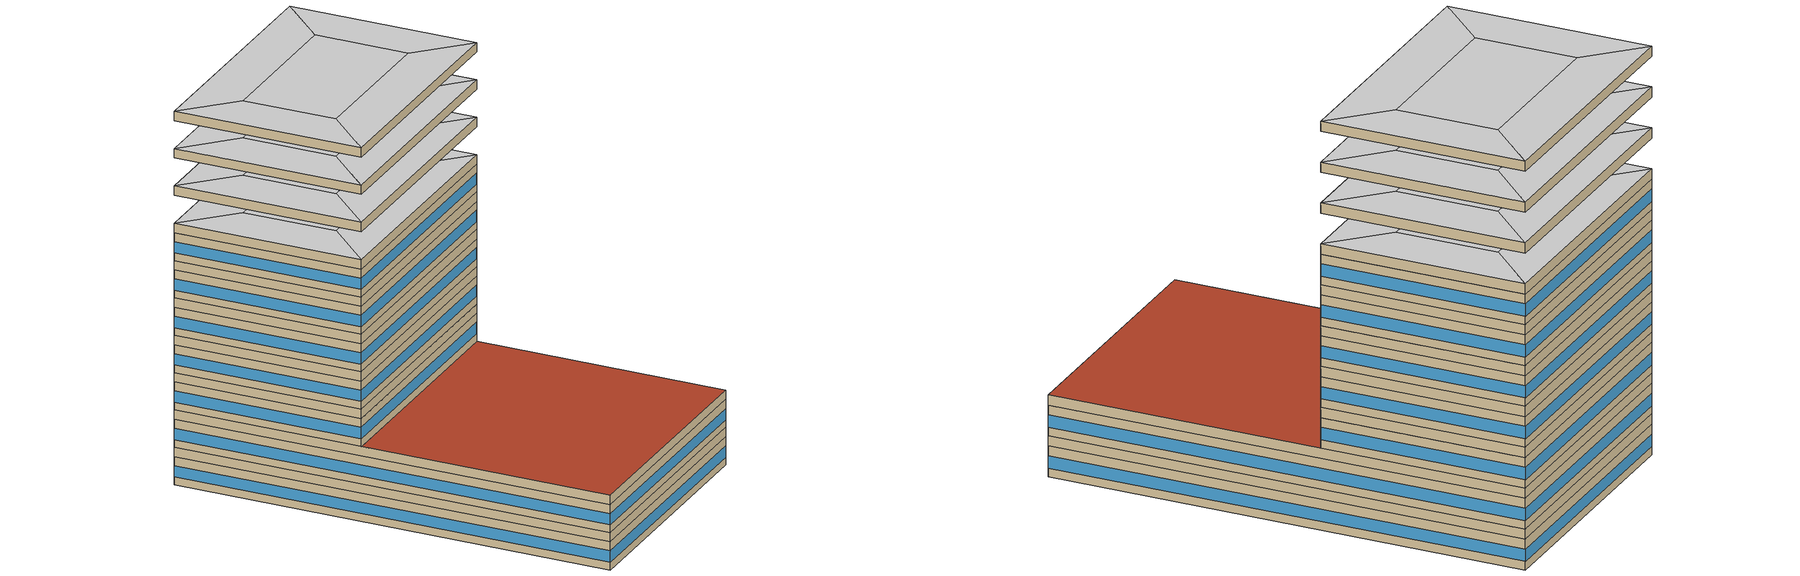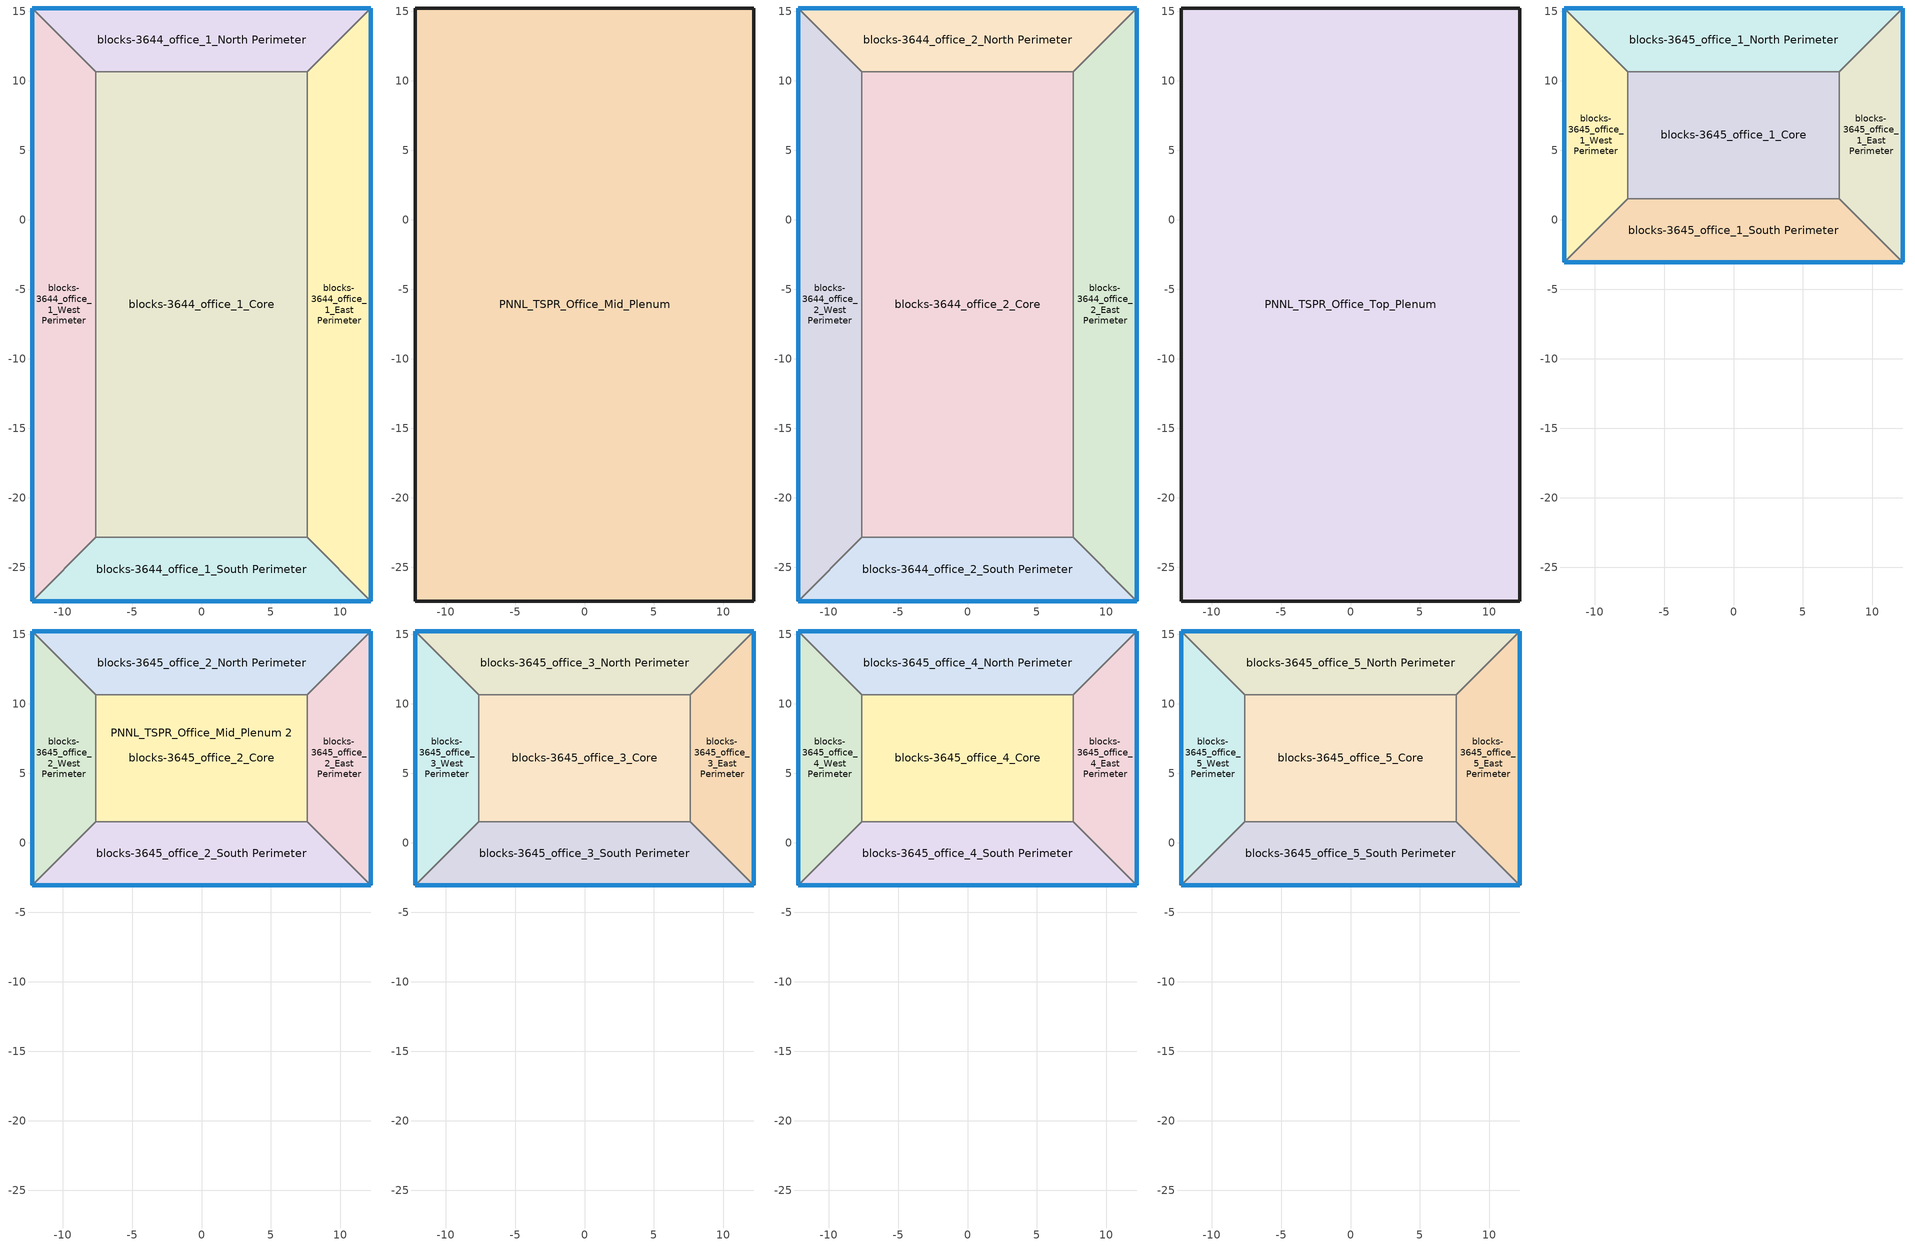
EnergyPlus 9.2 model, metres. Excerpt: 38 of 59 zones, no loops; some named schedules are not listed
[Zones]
blocks-3644_office_1_West Perimeter
 floor ground (Construction Ffactor Ground Floor 2): -12.19,-27.43 -12.19,15.24 -7.62,10.67 -7.62,-22.86 z0
 wall outside (Siding_Steel_Frame_Wall): -12.19,15.24 -12.19,-27.43 z0:2.74
 wall to blocks-3644_office_1_North Perimeter (Standard_Int-Wall): -7.62,10.67 -12.19,15.24 z0:2.74
 wall to blocks-3644_office_1_Core (Standard_Int-Wall): -7.62,-22.86 -7.62,10.67 z0:2.74
 wall to blocks-3644_office_1_South Perimeter (Standard_Int-Wall): -12.19,-27.43 -7.62,-22.86 z0:2.74
 window (fenestration_1.7034789676901698_0.4171_0.7): -12.19,15.21 -12.19,-27.41 z0.76:1.86
blocks-3644_office_1_North Perimeter
 floor ground (Construction Ffactor Ground Floor 3): -12.19,15.24 12.19,15.24 7.62,10.67 -7.62,10.67 z0
 wall outside (Siding_Steel_Frame_Wall): 12.19,15.24 -12.19,15.24 z0:2.74
 wall to blocks-3644_office_1_East Perimeter (Standard_Int-Wall): 7.62,10.67 12.19,15.24 z0:2.74
 wall to blocks-3644_office_1_Core (Standard_Int-Wall): -7.62,10.67 7.62,10.67 z0:2.74
 window (fenestration_1.7034789676901698_0.51_0.7): 12.17,15.24 -12.17,15.24 z0.76:1.86
blocks-3644_office_1_East Perimeter
 floor ground (Construction Ffactor Ground Floor 2): 12.19,15.24 12.19,-27.43 7.62,-22.86 7.62,10.67 z0
 wall outside (Siding_Steel_Frame_Wall): 12.19,-27.43 12.19,15.24 z0:2.74
 wall to blocks-3644_office_1_South Perimeter (Standard_Int-Wall): 7.62,-22.86 12.19,-27.43 z0:2.74
 wall to blocks-3644_office_1_Core (Standard_Int-Wall): 7.62,10.67 7.62,-22.86 z0:2.74
 window (fenestration_1.7034789676901698_0.4171_0.7): 12.19,-27.41 12.19,15.21 z0.76:1.86
blocks-3644_office_1_South Perimeter
 floor ground (Construction Ffactor Ground Floor 3): 12.19,-27.43 -12.19,-27.43 -7.62,-22.86 7.62,-22.86 z0
 wall outside (Siding_Steel_Frame_Wall): -12.19,-27.43 12.19,-27.43 z0:2.74
 wall to blocks-3644_office_1_Core (Standard_Int-Wall): 7.62,-22.86 -7.62,-22.86 z0:2.74
 window (fenestration_1.7034789676901698_0.4171_0.7): -12.17,-27.43 12.17,-27.43 z0.76:1.86
blocks-3644_office_1_Core
 floor ground (Construction Ffactor Ground Floor 4): -7.62,-22.86 -7.62,10.67 7.62,10.67 7.62,-22.86 z0
PNNL_TSPR_Office_Mid_Plenum
 floor to blocks-3644_office_1_West Perimeter (INT-FLOOR-TOPSIDE): -12.19,15.24 -7.62,10.67 -7.62,-22.86 -12.19,-27.43 z2.74
 floor to blocks-3644_office_1_South Perimeter (INT-FLOOR-TOPSIDE): 7.62,-22.86 12.19,-27.43 -12.19,-27.43 -7.62,-22.86 z2.74
 floor to blocks-3644_office_1_North Perimeter (INT-FLOOR-TOPSIDE): 12.19,15.24 7.62,10.67 -7.62,10.67 -12.19,15.24 z2.74
 floor to blocks-3644_office_1_Core (INT-FLOOR-TOPSIDE): 7.62,10.67 7.62,-22.86 -7.62,-22.86 -7.62,10.67 z2.74
 floor to blocks-3644_office_1_East Perimeter (INT-FLOOR-TOPSIDE): 12.19,15.24 12.19,-27.43 7.62,-22.86 7.62,10.67 z2.74
 wall outside (Siding_Steel_Frame_Wall): -12.19,15.24 -12.19,-27.43 12.19,-27.43 12.19,15.24 -12.19,15.24 z2.74:3.66
blocks-3644_office_2_West Perimeter
 floor to PNNL_TSPR_Office_Mid_Plenum (INT-FLOOR-TOPSIDE): -12.19,15.24 -7.62,10.67 -7.62,-22.86 -12.19,-27.43 z3.66
 wall outside (Siding_Steel_Frame_Wall): -12.19,15.24 -12.19,-27.43 z3.66:6.4
 wall to blocks-3644_office_2_North Perimeter (Standard_Int-Wall): -7.62,10.67 -12.19,15.24 z3.66:6.4
 wall to blocks-3644_office_2_Core (Standard_Int-Wall): -7.62,-22.86 -7.62,10.67 z3.66:6.4
 wall to blocks-3644_office_2_South Perimeter (Standard_Int-Wall): -12.19,-27.43 -7.62,-22.86 z3.66:6.4
 window (fenestration_1.7034789676901698_0.4171_0.7): -12.19,15.21 -12.19,-27.41 z4.42:5.52
blocks-3644_office_2_North Perimeter
 floor to PNNL_TSPR_Office_Mid_Plenum (INT-FLOOR-TOPSIDE): 12.19,15.24 7.62,10.67 -7.62,10.67 -12.19,15.24 z3.66
 wall outside (Siding_Steel_Frame_Wall): 12.19,15.24 -12.19,15.24 z3.66:6.4
 wall to blocks-3644_office_2_East Perimeter (Standard_Int-Wall): 7.62,10.67 12.19,15.24 z3.66:6.4
 wall to blocks-3644_office_2_Core (Standard_Int-Wall): -7.62,10.67 7.62,10.67 z3.66:6.4
 window (fenestration_1.7034789676901698_0.51_0.7): 12.17,15.24 -12.17,15.24 z4.42:5.52
blocks-3644_office_2_East Perimeter
 floor to PNNL_TSPR_Office_Mid_Plenum (INT-FLOOR-TOPSIDE): 12.19,15.24 12.19,-27.43 7.62,-22.86 7.62,10.67 z3.66
 wall outside (Siding_Steel_Frame_Wall): 12.19,-27.43 12.19,15.24 z3.66:6.4
 wall to blocks-3644_office_2_South Perimeter (Standard_Int-Wall): 7.62,-22.86 12.19,-27.43 z3.66:6.4
 wall to blocks-3644_office_2_Core (Standard_Int-Wall): 7.62,10.67 7.62,-22.86 z3.66:6.4
 window (fenestration_1.7034789676901698_0.4171_0.7): 12.19,-27.41 12.19,15.21 z4.42:5.52
blocks-3644_office_2_South Perimeter
 floor to PNNL_TSPR_Office_Mid_Plenum (INT-FLOOR-TOPSIDE): 7.62,-22.86 12.19,-27.43 -12.19,-27.43 -7.62,-22.86 z3.66
 wall outside (Siding_Steel_Frame_Wall): -12.19,-27.43 12.19,-27.43 z3.66:6.4
 wall to blocks-3644_office_2_Core (Standard_Int-Wall): 7.62,-22.86 -7.62,-22.86 z3.66:6.4
 window (fenestration_1.7034789676901698_0.4171_0.7): -12.17,-27.43 12.17,-27.43 z4.42:5.52
blocks-3644_office_2_Core
 floor to PNNL_TSPR_Office_Mid_Plenum (INT-FLOOR-TOPSIDE): 7.62,10.67 7.62,-22.86 -7.62,-22.86 -7.62,10.67 z3.66
PNNL_TSPR_Office_Top_Plenum
 floor to blocks-3644_office_2_West Perimeter (INT-FLOOR-TOPSIDE): -12.19,15.24 -7.62,10.67 -7.62,-22.86 -12.19,-27.43 z6.4
 floor to blocks-3644_office_2_South Perimeter (INT-FLOOR-TOPSIDE): 7.62,-22.86 12.19,-27.43 -12.19,-27.43 -7.62,-22.86 z6.4
 floor to blocks-3644_office_2_North Perimeter (INT-FLOOR-TOPSIDE): 12.19,15.24 7.62,10.67 -7.62,10.67 -12.19,15.24 z6.4
 floor to blocks-3644_office_2_Core (INT-FLOOR-TOPSIDE): 7.62,10.67 7.62,-22.86 -7.62,-22.86 -7.62,10.67 z6.4
 floor to blocks-3644_office_2_East Perimeter (INT-FLOOR-TOPSIDE): 12.19,15.24 12.19,-27.43 7.62,-22.86 7.62,10.67 z6.4
 wall outside (Siding_Steel_Frame_Wall): -12.19,15.24 -12.19,-27.43 12.19,-27.43 12.19,15.24 -12.19,15.24 z6.4:7.32
 roof outside (IEAD_Metal_Deck): 12.19,-27.43 12.19,-3.05 -12.19,-3.05 -12.19,-27.43 z7.32
blocks-3645_office_1_West Perimeter
 floor to PNNL_TSPR_Office_Top_Plenum (INT-FLOOR-TOPSIDE): -12.19,15.24 -7.62,10.67 -7.62,1.52 -12.19,-3.05 z7.32
 wall outside (Siding_Steel_Frame_Wall): -12.19,15.24 -12.19,-3.05 z7.32:10.06
 wall to blocks-3645_office_1_North Perimeter (Standard_Int-Wall): -7.62,10.67 -12.19,15.24 z7.32:10.06
 wall to blocks-3645_office_1_Core (Standard_Int-Wall): -7.62,1.52 -7.62,10.67 z7.32:10.06
 wall to blocks-3645_office_1_South Perimeter (Standard_Int-Wall): -12.19,-3.05 -7.62,1.52 z7.32:10.06
 window (fenestration_1.7034789676901698_0.4171_0.7): -12.19,15.21 -12.19,-3.02 z8.08:9.18
blocks-3645_office_1_North Perimeter
 floor to PNNL_TSPR_Office_Top_Plenum (INT-FLOOR-TOPSIDE): 12.19,15.24 7.62,10.67 -7.62,10.67 -12.19,15.24 z7.32
 wall outside (Siding_Steel_Frame_Wall): 12.19,15.24 -12.19,15.24 z7.32:10.06
 wall to blocks-3645_office_1_East Perimeter (Standard_Int-Wall): 7.62,10.67 12.19,15.24 z7.32:10.06
 wall to blocks-3645_office_1_Core (Standard_Int-Wall): -7.62,10.67 7.62,10.67 z7.32:10.06
 window (fenestration_1.7034789676901698_0.51_0.7): 12.17,15.24 -12.17,15.24 z8.08:9.18
blocks-3645_office_1_East Perimeter
 floor to PNNL_TSPR_Office_Top_Plenum (INT-FLOOR-TOPSIDE): 12.19,15.24 12.19,-3.05 7.62,1.52 7.62,10.67 z7.32
 wall outside (Siding_Steel_Frame_Wall): 12.19,-3.05 12.19,15.24 z7.32:10.06
 wall to blocks-3645_office_1_South Perimeter (Standard_Int-Wall): 7.62,1.52 12.19,-3.05 z7.32:10.06
 wall to blocks-3645_office_1_Core (Standard_Int-Wall): 7.62,10.67 7.62,1.52 z7.32:10.06
 window (fenestration_1.7034789676901698_0.4171_0.7): 12.19,-3.02 12.19,15.21 z8.08:9.18
blocks-3645_office_1_South Perimeter
 floor to PNNL_TSPR_Office_Top_Plenum (INT-FLOOR-TOPSIDE): 7.62,1.52 12.19,-3.05 -12.19,-3.05 -7.62,1.52 z7.32
 wall outside (Siding_Steel_Frame_Wall): -12.19,-3.05 12.19,-3.05 z7.32:10.06
 wall to blocks-3645_office_1_Core (Standard_Int-Wall): 7.62,1.52 -7.62,1.52 z7.32:10.06
 window (fenestration_1.7034789676901698_0.4171_0.7): -12.17,-3.05 12.17,-3.05 z8.08:9.18
blocks-3645_office_1_Core
 floor to PNNL_TSPR_Office_Top_Plenum (INT-FLOOR-TOPSIDE): 7.62,10.67 7.62,1.52 -7.62,1.52 -7.62,10.67 z7.32
PNNL_TSPR_Office_Mid_Plenum 2
 floor to blocks-3645_office_1_West Perimeter (INT-FLOOR-TOPSIDE): -12.19,15.24 -7.62,10.67 -7.62,1.52 -12.19,-3.05 z10.06
 floor to blocks-3645_office_2_West Perimeter (INT-FLOOR-TOPSIDE): -12.19,15.24 -7.62,10.67 -7.62,1.52 -12.19,-3.05 z13.72
 floor to blocks-3645_office_3_West Perimeter (INT-FLOOR-TOPSIDE): -12.19,15.24 -7.62,10.67 -7.62,1.52 -12.19,-3.05 z17.37
 floor to blocks-3645_office_4_West Perimeter (INT-FLOOR-TOPSIDE): -12.19,15.24 -7.62,10.67 -7.62,1.52 -12.19,-3.05 z21.03
 floor to blocks-3645_office_5_West Perimeter (INT-FLOOR-TOPSIDE): -12.19,15.24 -7.62,10.67 -7.62,1.52 -12.19,-3.05 z24.69
 floor to blocks-3645_office_6_West Perimeter (INT-FLOOR-TOPSIDE): -12.19,15.24 -7.62,10.67 -7.62,1.52 -12.19,-3.05 z28.35
 floor to blocks-3645_office_7_West Perimeter (INT-FLOOR-TOPSIDE): -12.19,15.24 -7.62,10.67 -7.62,1.52 -12.19,-3.05 z32
 floor to blocks-3645_office_8_West Perimeter (INT-FLOOR-TOPSIDE): -12.19,15.24 -7.62,10.67 -7.62,1.52 -12.19,-3.05 z35.66
 floor to blocks-3645_office_1_South Perimeter (INT-FLOOR-TOPSIDE): 7.62,1.52 12.19,-3.05 -12.19,-3.05 -7.62,1.52 z10.06
 floor to blocks-3645_office_2_South Perimeter (INT-FLOOR-TOPSIDE): 7.62,1.52 12.19,-3.05 -12.19,-3.05 -7.62,1.52 z13.72
 floor to blocks-3645_office_3_South Perimeter (INT-FLOOR-TOPSIDE): 7.62,1.52 12.19,-3.05 -12.19,-3.05 -7.62,1.52 z17.37
 floor to blocks-3645_office_4_South Perimeter (INT-FLOOR-TOPSIDE): 7.62,1.52 12.19,-3.05 -12.19,-3.05 -7.62,1.52 z21.03
 floor to blocks-3645_office_5_South Perimeter (INT-FLOOR-TOPSIDE): 7.62,1.52 12.19,-3.05 -12.19,-3.05 -7.62,1.52 z24.69
 floor to blocks-3645_office_6_South Perimeter (INT-FLOOR-TOPSIDE): 7.62,1.52 12.19,-3.05 -12.19,-3.05 -7.62,1.52 z28.35
 floor to blocks-3645_office_7_South Perimeter (INT-FLOOR-TOPSIDE): 7.62,1.52 12.19,-3.05 -12.19,-3.05 -7.62,1.52 z32
 floor to blocks-3645_office_8_South Perimeter (INT-FLOOR-TOPSIDE): 7.62,1.52 12.19,-3.05 -12.19,-3.05 -7.62,1.52 z35.66
 floor to blocks-3645_office_1_North Perimeter (INT-FLOOR-TOPSIDE): 12.19,15.24 7.62,10.67 -7.62,10.67 -12.19,15.24 z10.06
 floor to blocks-3645_office_2_North Perimeter (INT-FLOOR-TOPSIDE): 12.19,15.24 7.62,10.67 -7.62,10.67 -12.19,15.24 z13.72
 floor to blocks-3645_office_3_North Perimeter (INT-FLOOR-TOPSIDE): 12.19,15.24 7.62,10.67 -7.62,10.67 -12.19,15.24 z17.37
 floor to blocks-3645_office_4_North Perimeter (INT-FLOOR-TOPSIDE): 12.19,15.24 7.62,10.67 -7.62,10.67 -12.19,15.24 z21.03
 floor to blocks-3645_office_5_North Perimeter (INT-FLOOR-TOPSIDE): 12.19,15.24 7.62,10.67 -7.62,10.67 -12.19,15.24 z24.69
 floor to blocks-3645_office_6_North Perimeter (INT-FLOOR-TOPSIDE): 12.19,15.24 7.62,10.67 -7.62,10.67 -12.19,15.24 z28.35
 floor to blocks-3645_office_7_North Perimeter (INT-FLOOR-TOPSIDE): 12.19,15.24 7.62,10.67 -7.62,10.67 -12.19,15.24 z32
 floor to blocks-3645_office_8_North Perimeter (INT-FLOOR-TOPSIDE): 12.19,15.24 7.62,10.67 -7.62,10.67 -12.19,15.24 z35.66
 floor to blocks-3645_office_1_Core (INT-FLOOR-TOPSIDE): 7.62,10.67 7.62,1.52 -7.62,1.52 -7.62,10.67 z10.06
 floor to blocks-3645_office_1_East Perimeter (INT-FLOOR-TOPSIDE): 12.19,15.24 12.19,-3.05 7.62,1.52 7.62,10.67 z10.06
 floor to blocks-3645_office_2_Core (INT-FLOOR-TOPSIDE): 7.62,10.67 7.62,1.52 -7.62,1.52 -7.62,10.67 z13.72
 floor to blocks-3645_office_2_East Perimeter (INT-FLOOR-TOPSIDE): 12.19,15.24 12.19,-3.05 7.62,1.52 7.62,10.67 z13.72
 floor to blocks-3645_office_3_Core (INT-FLOOR-TOPSIDE): 7.62,10.67 7.62,1.52 -7.62,1.52 -7.62,10.67 z17.37
 floor to blocks-3645_office_3_East Perimeter (INT-FLOOR-TOPSIDE): 12.19,15.24 12.19,-3.05 7.62,1.52 7.62,10.67 z17.37
 floor to blocks-3645_office_4_Core (INT-FLOOR-TOPSIDE): 7.62,10.67 7.62,1.52 -7.62,1.52 -7.62,10.67 z21.03
 floor to blocks-3645_office_4_East Perimeter (INT-FLOOR-TOPSIDE): 12.19,15.24 12.19,-3.05 7.62,1.52 7.62,10.67 z21.03
 floor to blocks-3645_office_5_Core (INT-FLOOR-TOPSIDE): 7.62,10.67 7.62,1.52 -7.62,1.52 -7.62,10.67 z24.69
 floor to blocks-3645_office_5_East Perimeter (INT-FLOOR-TOPSIDE): 12.19,15.24 12.19,-3.05 7.62,1.52 7.62,10.67 z24.69
 floor to blocks-3645_office_6_Core (INT-FLOOR-TOPSIDE): 7.62,10.67 7.62,1.52 -7.62,1.52 -7.62,10.67 z28.35
 floor to blocks-3645_office_6_East Perimeter (INT-FLOOR-TOPSIDE): 12.19,15.24 12.19,-3.05 7.62,1.52 7.62,10.67 z28.35
 floor to blocks-3645_office_7_Core (INT-FLOOR-TOPSIDE): 7.62,10.67 7.62,1.52 -7.62,1.52 -7.62,10.67 z32
 floor to blocks-3645_office_7_East Perimeter (INT-FLOOR-TOPSIDE): 12.19,15.24 12.19,-3.05 7.62,1.52 7.62,10.67 z32
 floor to blocks-3645_office_8_Core (INT-FLOOR-TOPSIDE): 7.62,10.67 7.62,1.52 -7.62,1.52 -7.62,10.67 z35.66
 floor to blocks-3645_office_8_East Perimeter (INT-FLOOR-TOPSIDE): 12.19,15.24 12.19,-3.05 7.62,1.52 7.62,10.67 z35.66
 wall outside (Siding_Steel_Frame_Wall): -12.19,15.24 -12.19,-3.05 12.19,-3.05 12.19,15.24 -12.19,15.24 z10.06:10.97; -12.19,15.24 -12.19,-3.05 12.19,-3.05 12.19,15.24 -12.19,15.24 z13.72:14.63; -12.19,15.24 -12.19,-3.05 12.19,-3.05 12.19,15.24 -12.19,15.24 z17.37:18.29; -12.19,15.24 -12.19,-3.05 12.19,-3.05 12.19,15.24 -12.19,15.24 z21.03:21.95; -12.19,15.24 -12.19,-3.05 12.19,-3.05 12.19,15.24 -12.19,15.24 z24.69:25.6; -12.19,15.24 -12.19,-3.05 12.19,-3.05 12.19,15.24 -12.19,15.24 z28.35:29.26; -12.19,15.24 -12.19,-3.05 12.19,-3.05 12.19,15.24 -12.19,15.24 z32:32.92; -12.19,15.24 -12.19,-3.05 12.19,-3.05 12.19,15.24 -12.19,15.24 z35.66:36.58
 ceiling to blocks-3645_office_6_West Perimeter (INT-FLOOR-UNDERSIDE): -12.19,-3.05 -7.62,1.52 -7.62,10.67 -12.19,15.24 z25.6
 ceiling to blocks-3645_office_7_West Perimeter (INT-FLOOR-UNDERSIDE): -12.19,-3.05 -7.62,1.52 -7.62,10.67 -12.19,15.24 z29.26
 ceiling to blocks-3645_office_8_West Perimeter (INT-FLOOR-UNDERSIDE): -12.19,-3.05 -7.62,1.52 -7.62,10.67 -12.19,15.24 z32.92
 ceiling to blocks-3645_office_9_West Perimeter (INT-FLOOR-UNDERSIDE): -12.19,-3.05 -7.62,1.52 -7.62,10.67 -12.19,15.24 z36.58
 ceiling to blocks-3645_office_6_South Perimeter (INT-FLOOR-UNDERSIDE): 12.19,-3.05 7.62,1.52 -7.62,1.52 -12.19,-3.05 z25.6
 ceiling to blocks-3645_office_7_South Perimeter (INT-FLOOR-UNDERSIDE): 12.19,-3.05 7.62,1.52 -7.62,1.52 -12.19,-3.05 z29.26
 ceiling to blocks-3645_office_8_South Perimeter (INT-FLOOR-UNDERSIDE): 12.19,-3.05 7.62,1.52 -7.62,1.52 -12.19,-3.05 z32.92
 ceiling to blocks-3645_office_9_South Perimeter (INT-FLOOR-UNDERSIDE): 12.19,-3.05 7.62,1.52 -7.62,1.52 -12.19,-3.05 z36.58
 ceiling to blocks-3645_office_6_North Perimeter (INT-FLOOR-UNDERSIDE): 7.62,10.67 12.19,15.24 -12.19,15.24 -7.62,10.67 z25.6
 ceiling to blocks-3645_office_7_North Perimeter (INT-FLOOR-UNDERSIDE): 7.62,10.67 12.19,15.24 -12.19,15.24 -7.62,10.67 z29.26
 ceiling to blocks-3645_office_8_North Perimeter (INT-FLOOR-UNDERSIDE): 7.62,10.67 12.19,15.24 -12.19,15.24 -7.62,10.67 z32.92
 ceiling to blocks-3645_office_9_North Perimeter (INT-FLOOR-UNDERSIDE): 7.62,10.67 12.19,15.24 -12.19,15.24 -7.62,10.67 z36.58
 ceiling to blocks-3645_office_6_Core (INT-FLOOR-UNDERSIDE): 7.62,1.52 7.62,10.67 -7.62,10.67 -7.62,1.52 z25.6
 ceiling to blocks-3645_office_6_East Perimeter (INT-FLOOR-UNDERSIDE): 12.19,-3.05 12.19,15.24 7.62,10.67 7.62,1.52 z25.6
 ceiling to blocks-3645_office_7_Core (INT-FLOOR-UNDERSIDE): 7.62,1.52 7.62,10.67 -7.62,10.67 -7.62,1.52 z29.26
 ceiling to blocks-3645_office_7_East Perimeter (INT-FLOOR-UNDERSIDE): 12.19,-3.05 12.19,15.24 7.62,10.67 7.62,1.52 z29.26
 ceiling to blocks-3645_office_8_Core (INT-FLOOR-UNDERSIDE): 7.62,1.52 7.62,10.67 -7.62,10.67 -7.62,1.52 z32.92
 ceiling to blocks-3645_office_8_East Perimeter (INT-FLOOR-UNDERSIDE): 12.19,-3.05 12.19,15.24 7.62,10.67 7.62,1.52 z32.92
 ceiling to blocks-3645_office_9_Core (INT-FLOOR-UNDERSIDE): 7.62,1.52 7.62,10.67 -7.62,10.67 -7.62,1.52 z36.58
 ceiling to blocks-3645_office_9_East Perimeter (INT-FLOOR-UNDERSIDE): 12.19,-3.05 12.19,15.24 7.62,10.67 7.62,1.52 z36.58
blocks-3645_office_2_West Perimeter
 floor to PNNL_TSPR_Office_Mid_Plenum 2 (INT-FLOOR-TOPSIDE): -12.19,15.24 -7.62,10.67 -7.62,1.52 -12.19,-3.05 z10.97
 wall outside (Siding_Steel_Frame_Wall): -12.19,15.24 -12.19,-3.05 z10.97:13.72
 wall to blocks-3645_office_2_North Perimeter (Standard_Int-Wall): -7.62,10.67 -12.19,15.24 z10.97:13.72
 wall to blocks-3645_office_2_Core (Standard_Int-Wall): -7.62,1.52 -7.62,10.67 z10.97:13.72
 wall to blocks-3645_office_2_South Perimeter (Standard_Int-Wall): -12.19,-3.05 -7.62,1.52 z10.97:13.72
 window (fenestration_1.7034789676901698_0.4171_0.7): -12.19,15.21 -12.19,-3.02 z11.73:12.84
blocks-3645_office_2_North Perimeter
 floor to PNNL_TSPR_Office_Mid_Plenum 2 (INT-FLOOR-TOPSIDE): 12.19,15.24 7.62,10.67 -7.62,10.67 -12.19,15.24 z10.97
 wall outside (Siding_Steel_Frame_Wall): 12.19,15.24 -12.19,15.24 z10.97:13.72
 wall to blocks-3645_office_2_East Perimeter (Standard_Int-Wall): 7.62,10.67 12.19,15.24 z10.97:13.72
 wall to blocks-3645_office_2_Core (Standard_Int-Wall): -7.62,10.67 7.62,10.67 z10.97:13.72
 window (fenestration_1.7034789676901698_0.51_0.7): 12.17,15.24 -12.17,15.24 z11.73:12.83
blocks-3645_office_2_East Perimeter
 floor to PNNL_TSPR_Office_Mid_Plenum 2 (INT-FLOOR-TOPSIDE): 12.19,15.24 12.19,-3.05 7.62,1.52 7.62,10.67 z10.97
 wall outside (Siding_Steel_Frame_Wall): 12.19,-3.05 12.19,15.24 z10.97:13.72
 wall to blocks-3645_office_2_South Perimeter (Standard_Int-Wall): 7.62,1.52 12.19,-3.05 z10.97:13.72
 wall to blocks-3645_office_2_Core (Standard_Int-Wall): 7.62,10.67 7.62,1.52 z10.97:13.72
 window (fenestration_1.7034789676901698_0.4171_0.7): 12.19,-3.02 12.19,15.21 z11.73:12.84
blocks-3645_office_2_South Perimeter
 floor to PNNL_TSPR_Office_Mid_Plenum 2 (INT-FLOOR-TOPSIDE): 7.62,1.52 12.19,-3.05 -12.19,-3.05 -7.62,1.52 z10.97
 wall outside (Siding_Steel_Frame_Wall): -12.19,-3.05 12.19,-3.05 z10.97:13.72
 wall to blocks-3645_office_2_Core (Standard_Int-Wall): 7.62,1.52 -7.62,1.52 z10.97:13.72
 window (fenestration_1.7034789676901698_0.4171_0.7): -12.17,-3.05 12.17,-3.05 z11.73:12.83
blocks-3645_office_2_Core
 floor to PNNL_TSPR_Office_Mid_Plenum 2 (INT-FLOOR-TOPSIDE): 7.62,10.67 7.62,1.52 -7.62,1.52 -7.62,10.67 z10.97
blocks-3645_office_3_West Perimeter
 floor to PNNL_TSPR_Office_Mid_Plenum 2 (INT-FLOOR-TOPSIDE): -12.19,15.24 -7.62,10.67 -7.62,1.52 -12.19,-3.05 z14.63
 wall outside (Siding_Steel_Frame_Wall): -12.19,15.24 -12.19,-3.05 z14.63:17.37
 wall to blocks-3645_office_3_North Perimeter (Standard_Int-Wall): -7.62,10.67 -12.19,15.24 z14.63:17.37
 wall to blocks-3645_office_3_Core (Standard_Int-Wall): -7.62,1.52 -7.62,10.67 z14.63:17.37
 wall to blocks-3645_office_3_South Perimeter (Standard_Int-Wall): -12.19,-3.05 -7.62,1.52 z14.63:17.37
 window (fenestration_1.7034789676901698_0.4171_0.7): -12.19,15.21 -12.19,-3.02 z15.39:16.49
blocks-3645_office_3_North Perimeter
 floor to PNNL_TSPR_Office_Mid_Plenum 2 (INT-FLOOR-TOPSIDE): 12.19,15.24 7.62,10.67 -7.62,10.67 -12.19,15.24 z14.63
 wall outside (Siding_Steel_Frame_Wall): 12.19,15.24 -12.19,15.24 z14.63:17.37
 wall to blocks-3645_office_3_East Perimeter (Standard_Int-Wall): 7.62,10.67 12.19,15.24 z14.63:17.37
 wall to blocks-3645_office_3_Core (Standard_Int-Wall): -7.62,10.67 7.62,10.67 z14.63:17.37
 window (fenestration_1.7034789676901698_0.51_0.7): 12.17,15.24 -12.17,15.24 z15.39:16.49
blocks-3645_office_3_East Perimeter
 floor to PNNL_TSPR_Office_Mid_Plenum 2 (INT-FLOOR-TOPSIDE): 12.19,15.24 12.19,-3.05 7.62,1.52 7.62,10.67 z14.63
 wall outside (Siding_Steel_Frame_Wall): 12.19,-3.05 12.19,15.24 z14.63:17.37
 wall to blocks-3645_office_3_South Perimeter (Standard_Int-Wall): 7.62,1.52 12.19,-3.05 z14.63:17.37
 wall to blocks-3645_office_3_Core (Standard_Int-Wall): 7.62,10.67 7.62,1.52 z14.63:17.37
 window (fenestration_1.7034789676901698_0.4171_0.7): 12.19,-3.02 12.19,15.21 z15.39:16.49
blocks-3645_office_3_South Perimeter
 floor to PNNL_TSPR_Office_Mid_Plenum 2 (INT-FLOOR-TOPSIDE): 7.62,1.52 12.19,-3.05 -12.19,-3.05 -7.62,1.52 z14.63
 wall outside (Siding_Steel_Frame_Wall): -12.19,-3.05 12.19,-3.05 z14.63:17.37
 wall to blocks-3645_office_3_Core (Standard_Int-Wall): 7.62,1.52 -7.62,1.52 z14.63:17.37
 window (fenestration_1.7034789676901698_0.4171_0.7): -12.17,-3.05 12.17,-3.05 z15.39:16.49
blocks-3645_office_3_Core
 floor to PNNL_TSPR_Office_Mid_Plenum 2 (INT-FLOOR-TOPSIDE): 7.62,10.67 7.62,1.52 -7.62,1.52 -7.62,10.67 z14.63
blocks-3645_office_4_West Perimeter
 floor to PNNL_TSPR_Office_Mid_Plenum 2 (INT-FLOOR-TOPSIDE): -12.19,15.24 -7.62,10.67 -7.62,1.52 -12.19,-3.05 z18.29
 wall outside (Siding_Steel_Frame_Wall): -12.19,15.24 -12.19,-3.05 z18.29:21.03
 wall to blocks-3645_office_4_North Perimeter (Standard_Int-Wall): -7.62,10.67 -12.19,15.24 z18.29:21.03
 wall to blocks-3645_office_4_Core (Standard_Int-Wall): -7.62,1.52 -7.62,10.67 z18.29:21.03
 wall to blocks-3645_office_4_South Perimeter (Standard_Int-Wall): -12.19,-3.05 -7.62,1.52 z18.29:21.03
 window (fenestration_1.7034789676901698_0.4171_0.7): -12.19,15.21 -12.19,-3.02 z19.05:20.15
blocks-3645_office_4_North Perimeter
 floor to PNNL_TSPR_Office_Mid_Plenum 2 (INT-FLOOR-TOPSIDE): 12.19,15.24 7.62,10.67 -7.62,10.67 -12.19,15.24 z18.29
 wall outside (Siding_Steel_Frame_Wall): 12.19,15.24 -12.19,15.24 z18.29:21.03
 wall to blocks-3645_office_4_East Perimeter (Standard_Int-Wall): 7.62,10.67 12.19,15.24 z18.29:21.03
 wall to blocks-3645_office_4_Core (Standard_Int-Wall): -7.62,10.67 7.62,10.67 z18.29:21.03
 window (fenestration_1.7034789676901698_0.51_0.7): 12.17,15.24 -12.17,15.24 z19.05:20.15
blocks-3645_office_4_East Perimeter
 floor to PNNL_TSPR_Office_Mid_Plenum 2 (INT-FLOOR-TOPSIDE): 12.19,15.24 12.19,-3.05 7.62,1.52 7.62,10.67 z18.29
 wall outside (Siding_Steel_Frame_Wall): 12.19,-3.05 12.19,15.24 z18.29:21.03
 wall to blocks-3645_office_4_South Perimeter (Standard_Int-Wall): 7.62,1.52 12.19,-3.05 z18.29:21.03
 wall to blocks-3645_office_4_Core (Standard_Int-Wall): 7.62,10.67 7.62,1.52 z18.29:21.03
 window (fenestration_1.7034789676901698_0.4171_0.7): 12.19,-3.02 12.19,15.21 z19.05:20.15
blocks-3645_office_4_South Perimeter
 floor to PNNL_TSPR_Office_Mid_Plenum 2 (INT-FLOOR-TOPSIDE): 7.62,1.52 12.19,-3.05 -12.19,-3.05 -7.62,1.52 z18.29
 wall outside (Siding_Steel_Frame_Wall): -12.19,-3.05 12.19,-3.05 z18.29:21.03
 wall to blocks-3645_office_4_Core (Standard_Int-Wall): 7.62,1.52 -7.62,1.52 z18.29:21.03
 window (fenestration_1.7034789676901698_0.4171_0.7): -12.17,-3.05 12.17,-3.05 z19.05:20.15
blocks-3645_office_4_Core
 floor to PNNL_TSPR_Office_Mid_Plenum 2 (INT-FLOOR-TOPSIDE): 7.62,10.67 7.62,1.52 -7.62,1.52 -7.62,10.67 z18.29
blocks-3645_office_5_West Perimeter
 floor to PNNL_TSPR_Office_Mid_Plenum 2 (INT-FLOOR-TOPSIDE): -12.19,15.24 -7.62,10.67 -7.62,1.52 -12.19,-3.05 z21.95
 wall outside (Siding_Steel_Frame_Wall): -12.19,15.24 -12.19,-3.05 z21.95:24.69
 wall to blocks-3645_office_5_North Perimeter (Standard_Int-Wall): -7.62,10.67 -12.19,15.24 z21.95:24.69
 wall to blocks-3645_office_5_Core (Standard_Int-Wall): -7.62,1.52 -7.62,10.67 z21.95:24.69
 wall to blocks-3645_office_5_South Perimeter (Standard_Int-Wall): -12.19,-3.05 -7.62,1.52 z21.95:24.69
 window (fenestration_1.7034789676901698_0.4171_0.7): -12.19,15.21 -12.19,-3.02 z22.71:23.81
blocks-3645_office_5_North Perimeter
 floor to PNNL_TSPR_Office_Mid_Plenum 2 (INT-FLOOR-TOPSIDE): 12.19,15.24 7.62,10.67 -7.62,10.67 -12.19,15.24 z21.95
 wall outside (Siding_Steel_Frame_Wall): 12.19,15.24 -12.19,15.24 z21.95:24.69
 wall to blocks-3645_office_5_East Perimeter (Standard_Int-Wall): 7.62,10.67 12.19,15.24 z21.95:24.69
 wall to blocks-3645_office_5_Core (Standard_Int-Wall): -7.62,10.67 7.62,10.67 z21.95:24.69
 window (fenestration_1.7034789676901698_0.51_0.7): 12.17,15.24 -12.17,15.24 z22.71:23.81
blocks-3645_office_5_East Perimeter
 floor to PNNL_TSPR_Office_Mid_Plenum 2 (INT-FLOOR-TOPSIDE): 12.19,15.24 12.19,-3.05 7.62,1.52 7.62,10.67 z21.95
 wall outside (Siding_Steel_Frame_Wall): 12.19,-3.05 12.19,15.24 z21.95:24.69
 wall to blocks-3645_office_5_South Perimeter (Standard_Int-Wall): 7.62,1.52 12.19,-3.05 z21.95:24.69
 wall to blocks-3645_office_5_Core (Standard_Int-Wall): 7.62,10.67 7.62,1.52 z21.95:24.69
 window (fenestration_1.7034789676901698_0.4171_0.7): 12.19,-3.02 12.19,15.21 z22.71:23.81
blocks-3645_office_5_South Perimeter
 floor to PNNL_TSPR_Office_Mid_Plenum 2 (INT-FLOOR-TOPSIDE): 7.62,1.52 12.19,-3.05 -12.19,-3.05 -7.62,1.52 z21.95
 wall outside (Siding_Steel_Frame_Wall): -12.19,-3.05 12.19,-3.05 z21.95:24.69
 wall to blocks-3645_office_5_Core (Standard_Int-Wall): 7.62,1.52 -7.62,1.52 z21.95:24.69
 window (fenestration_1.7034789676901698_0.4171_0.7): -12.17,-3.05 12.17,-3.05 z22.71:23.81
blocks-3645_office_5_Core
 floor to PNNL_TSPR_Office_Mid_Plenum 2 (INT-FLOOR-TOPSIDE): 7.62,10.67 7.62,1.52 -7.62,1.52 -7.62,10.67 z21.95
[Building]
Large Office-VAV-Elec-Reheat Min Req
[Site:GroundTemperature:BuildingSurface]
19.527, 19.502, 19.536, 19.598, 20.002, 21.64, 22.225, 22.375, 21.449, 20.121, 19.802, 19.633
[Site:Location]
Seattle Seattle Tacoma Intl A_WA_USA: Elevation=122; Latitude=47.47; Longitude=-122.32; Time zone=-8
[Site:WaterMainsTemperature]
Annual average outdoor air temperature=9.69; Calculation method=Correlation; Maximum difference in monthly average outdoor air temperatures=28.1
[SizingPeriod:DesignDay] Barometric pressure=99868; Day of month=21; Daylight saving time indicator=No; Dry bulb temperature range modifier type=DefaultMultipliers; Humidity condition type=WetBulb; Rain indicator=No; Snow indicator=No
Name | Ashrae clear sky optical depth for beam irradiance taub | Ashrae clear sky optical depth for diffuse irradiance taud | Daily dry bulb temperature range | Day type | Maximum dry bulb temperature | Month | Solar model indicator | Wetbulb or dewpoint at maximum dry bulb | Wind direction | Wind speed | Sky clearness
Seattle Seattle Tacoma Intl A Ann Clg .4% Condns DB=>MWB | 0.352 | 2.561 | 10.4 | SummerDesignDay | 29.4 | 8 | ASHRAETau | 18.3 | 350 | 4.2
Seattle Seattle Tacoma Intl A Ann Htg 99.6% Condns DB |  |  | 0 | WinterDesignDay | -4.2 | 12 | ASHRAEClearSky | -4.2 | 20 | 4.3 | 0
[Construction]
IEAD_Metal_Deck: Roof Membrane, IEAD Roof Insulation, Metal Decking
INT-FLOOR-TOPSIDE: 1/2IN Gypsum, 4IN CONCRETE HW, CP02 CARPET PAD
INT-FLOOR-UNDERSIDE: CP02 CARPET PAD, 4IN CONCRETE HW, 1/2IN Gypsum
Siding_Steel_Frame_Wall: Wood Siding, Steel Frame Wall Insulation, 1/2IN Gypsum
Standard_Int-Wall: 1/2IN Gypsum, 1/2IN Gypsum
fenestration_1.7034789676901698_0.51_0.7: Glazing Layer 1
fenestration_1.7034789676901698_0.4171_0.7: Glazing Layer
[Construction:FfactorGroundFloor] F factor=0.93474
Name | Area | Perimeterexposed
Construction Ffactor Ground Floor 2 | 174.1932 | 42.672
Construction Ffactor Ground Floor 3 | 90.5805 | 24.384
Construction Ffactor Ground Floor 4 | 510.967 | 0
[Material] Thermal absorptance=0.9
Name | Conductivity | Density | Roughness | Solar absorptance | Specific heat | Thickness | Visible absorptance
1/2IN Gypsum | 0.16 | 784.9 | Smooth | 0.92 | 830 | 0.0127 | 0.92
4IN CONCRETE HW | 1.311 | 2240 | Rough | 0.7 | 836.8 | 0.1016 | 0.7
IEAD Roof Insulation | 0.049 | 265 | MediumRough | 0.7 | 836.8 | 0.316696 | 0.7
Metal Decking | 45.006 | 7680 | MediumSmooth | 0.7 | 418.4 | 0.0015 | 0.3
Roof Membrane | 0.16 | 1121.29 | VeryRough | 0.7 | 1460 | 0.0095 | 0.7
Steel Frame Wall Insulation | 0.049 | 265 | MediumRough | 0.7 | 836.8 | 0.148554 | 0.7
Wood Siding | 0.11 | 544.62 | MediumSmooth | 0.78 | 1210 | 0.01 | 0.78
[Material:NoMass]
CP02 CARPET PAD: Roughness=VeryRough; Solar absorptance=0.7; Thermal absorptance=0.9; Thermal resistance=0.2165; Visible absorptance=0.8
[WindowMaterial:SimpleGlazingSystem] U factor=1.70348; Visible transmittance=0.7
Name | Solar heat gain coefficient
Glazing Layer | 0.4171
Glazing Layer 1 | 0.51
[AvailabilityManager:NightCycle]
Availability Manager Night Cycle 1: Applicability schedule=Always_On; Control type=CycleOnAny; Cycling run time=3600; Cycling run time control type=FixedRunTime; Fan schedule=AirLoop air_handlers-2963_Sched_Ruleset; Thermostat tolerance=0.2
[AvailabilityManager:Scheduled]
OA_System-AirLoop air_handlers-2963 Availability Manager: Schedule=Always On Discrete
[Lights] Design level calculation method=Watts/Area; End use subcategory=General; Fraction radiant=0.37; Fraction replaceable=1; Fraction visible=0.18; Schedule=PNNL_TSPR_Office_Lighting_Schedule
Name | Zone or zonelist | Watts per zone floor area
PNNL_TSPR_Office_Lights 1 | blocks-3644_office_1_West Perimeter | 7.10343
PNNL_TSPR_Office_Lights 2 | blocks-3644_office_1_North Perimeter | 7.10343
PNNL_TSPR_Office_Lights 3 | blocks-3644_office_1_East Perimeter | 7.10343
PNNL_TSPR_Office_Lights 4 | blocks-3644_office_1_South Perimeter | 7.10343
PNNL_TSPR_Office_Lights 5 | blocks-3644_office_1_Core | 7.10343
PNNL_TSPR_Office_Lights 6 | blocks-3644_office_2_West Perimeter | 7.10343
PNNL_TSPR_Office_Lights 7 | blocks-3644_office_2_North Perimeter | 7.10343
PNNL_TSPR_Office_Lights 8 | blocks-3644_office_2_East Perimeter | 7.10343
PNNL_TSPR_Office_Lights 9 | blocks-3644_office_2_South Perimeter | 7.10343
PNNL_TSPR_Office_Lights 10 | blocks-3644_office_2_Core | 7.10343
PNNL_TSPR_Office_Lights 11 | blocks-3645_office_1_West Perimeter | 7.10413
PNNL_TSPR_Office_Lights 12 | blocks-3645_office_1_North Perimeter | 7.10413
PNNL_TSPR_Office_Lights 13 | blocks-3645_office_1_East Perimeter | 7.10413
PNNL_TSPR_Office_Lights 14 | blocks-3645_office_1_South Perimeter | 7.10413
PNNL_TSPR_Office_Lights 15 | blocks-3645_office_1_Core | 7.10413
PNNL_TSPR_Office_Lights 16 | blocks-3645_office_2_West Perimeter | 7.10413
PNNL_TSPR_Office_Lights 17 | blocks-3645_office_2_North Perimeter | 7.10413
PNNL_TSPR_Office_Lights 18 | blocks-3645_office_2_East Perimeter | 7.10413
PNNL_TSPR_Office_Lights 19 | blocks-3645_office_2_South Perimeter | 7.10413
PNNL_TSPR_Office_Lights 20 | blocks-3645_office_2_Core | 7.10413
PNNL_TSPR_Office_Lights 21 | blocks-3645_office_3_West Perimeter | 7.10413
PNNL_TSPR_Office_Lights 22 | blocks-3645_office_3_North Perimeter | 7.10413
PNNL_TSPR_Office_Lights 23 | blocks-3645_office_3_East Perimeter | 7.10413
PNNL_TSPR_Office_Lights 24 | blocks-3645_office_3_South Perimeter | 7.10413
PNNL_TSPR_Office_Lights 25 | blocks-3645_office_3_Core | 7.10413
PNNL_TSPR_Office_Lights 26 | blocks-3645_office_4_West Perimeter | 7.10413
PNNL_TSPR_Office_Lights 27 | blocks-3645_office_4_North Perimeter | 7.10413
PNNL_TSPR_Office_Lights 28 | blocks-3645_office_4_East Perimeter | 7.10413
PNNL_TSPR_Office_Lights 29 | blocks-3645_office_4_South Perimeter | 7.10413
PNNL_TSPR_Office_Lights 30 | blocks-3645_office_4_Core | 7.10413
PNNL_TSPR_Office_Lights 31 | blocks-3645_office_5_West Perimeter | 7.10413
PNNL_TSPR_Office_Lights 32 | blocks-3645_office_5_North Perimeter | 7.10413
PNNL_TSPR_Office_Lights 33 | blocks-3645_office_5_East Perimeter | 7.10413
PNNL_TSPR_Office_Lights 34 | blocks-3645_office_5_South Perimeter | 7.10413
PNNL_TSPR_Office_Lights 35 | blocks-3645_office_5_Core | 7.10413
[Zone]
Name | Part of total floor area
PNNL_TSPR_Office_Mid_Plenum; PNNL_TSPR_Office_Mid_Plenum 2; PNNL_TSPR_Office_Top_Plenum | No
blocks-3644_office_1_Core; blocks-3644_office_1_East Perimeter; blocks-3644_office_1_North Perimeter; blocks-3644_office_1_South Perimeter; blocks-3644_office_1_West Perimeter; blocks-3644_office_2_Core; blocks-3644_office_2_East Perimeter; blocks-3644_office_2_North Perimeter; blocks-3644_office_2_South Perimeter; blocks-3644_office_2_West Perimeter; blocks-3645_office_1_Core; blocks-3645_office_1_East Perimeter; blocks-3645_office_1_North Perimeter; blocks-3645_office_1_South Perimeter; blocks-3645_office_1_West Perimeter; blocks-3645_office_2_Core; blocks-3645_office_2_East Perimeter; blocks-3645_office_2_North Perimeter; blocks-3645_office_2_South Perimeter; blocks-3645_office_2_West Perimeter; blocks-3645_office_3_Core; blocks-3645_office_3_East Perimeter; blocks-3645_office_3_North Perimeter; blocks-3645_office_3_South Perimeter; blocks-3645_office_3_West Perimeter; blocks-3645_office_4_Core; blocks-3645_office_4_East Perimeter; blocks-3645_office_4_North Perimeter; blocks-3645_office_4_South Perimeter; blocks-3645_office_4_West Perimeter; blocks-3645_office_5_Core; blocks-3645_office_5_East Perimeter; blocks-3645_office_5_North Perimeter; blocks-3645_office_5_South Perimeter; blocks-3645_office_5_West Perimeter
[ZoneInfiltration:DesignFlowRate]
PNNL_TSPR_Office_Infiltration 2: Zone or zonelist=PNNL_TSPR_Office_Top_Plenum; Constant term coefficient=0; Design flow rate calculation method=Flow/ExteriorArea; Flow per exterior surface area=3.89554e-05; Schedule=PNNL_TSPR_Office_Infiltration_Schedule; Velocity term coefficient=0.224
[Schedule:Constant]
Always On Discrete: Hourly value=1
[Schedule:Day:Interval]
PNNL_TSPR_Office_Infiltration_Schedule_Saturday; PNNL_TSPR_Office_Infiltration_Schedule_Winter_Design_Day: 01:00, 1, 02:00, 1, 03:00, 1, 04:00, 1, 05:00, 1, 06:00, 0.25, 07:00, 0.25, 08:00, 0.25, 09:00, 0.25, 10:00, 0.25, 11:00, 0.25, 12:00, 0.25, 13:00, 0.25, 14:00, 0.25, 15:00, 0.25, 16:00, 0.25, 17:00, 0.25, 18:00, 0.25, 19:00, 1, 20:00, 1, 21:00, 1, 22:00, 1, 23:00, 1, 24:00, 1, No
PNNL_TSPR_Office_Infiltration_Schedule_Summer_Design_Day: 01:00, 1, 02:00, 1, 03:00, 1, 04:00, 1, 05:00, 1, 06:00, 0.25, 07:00, 0.25, 08:00, 0.25, 09:00, 0.25, 10:00, 0.25, 11:00, 0.25, 12:00, 0.25, 13:00, 0.25, 14:00, 0.25, 15:00, 0.25, 16:00, 0.25, 17:00, 0.25, 18:00, 0.25, 19:00, 0.25, 20:00, 0.25, 21:00, 0.25, 22:00, 0.25, 23:00, 0.25, 24:00, 0.25, No
PNNL_TSPR_Office_Infiltration_Schedule_Sunday; PNNL_TSPR_Office_Lighting_Schedule_Summer_Design_Day: 01:00, 1, 02:00, 1, 03:00, 1, 04:00, 1, 05:00, 1, 06:00, 1, 07:00, 1, 08:00, 1, 09:00, 1, 10:00, 1, 11:00, 1, 12:00, 1, 13:00, 1, 14:00, 1, 15:00, 1, 16:00, 1, 17:00, 1, 18:00, 1, 19:00, 1, 20:00, 1, 21:00, 1, 22:00, 1, 23:00, 1, 24:00, 1, No
PNNL_TSPR_Office_Infiltration_Schedule_Week_Day: 01:00, 1, 02:00, 1, 03:00, 1, 04:00, 1, 05:00, 1, 06:00, 0.25, 07:00, 0.25, 08:00, 0.25, 09:00, 0.25, 10:00, 0.25, 11:00, 0.25, 12:00, 0.25, 13:00, 0.25, 14:00, 0.25, 15:00, 0.25, 16:00, 0.25, 17:00, 0.25, 18:00, 0.25, 19:00, 0.25, 20:00, 0.25, 21:00, 0.25, 22:00, 0.25, 23:00, 1, 24:00, 1, No
PNNL_TSPR_Office_Lighting_Schedule_Saturday: 01:00, 0.05, 02:00, 0.05, 03:00, 0.05, 04:00, 0.05, 05:00, 0.05, 06:00, 0.05, 07:00, 0.1, 08:00, 0.1, 09:00, 0.3, 10:00, 0.3, 11:00, 0.3, 12:00, 0.3, 13:00, 0.15, 14:00, 0.15, 15:00, 0.15, 16:00, 0.15, 17:00, 0.15, 18:00, 0.05, 19:00, 0.05, 20:00, 0.05, 21:00, 0.05, 22:00, 0.05, 23:00, 0.05, 24:00, 0.05, No
PNNL_TSPR_Office_Lighting_Schedule_Sunday: 01:00, 0.05, 02:00, 0.05, 03:00, 0.05, 04:00, 0.05, 05:00, 0.05, 06:00, 0.05, 07:00, 0.05, 08:00, 0.05, 09:00, 0.05, 10:00, 0.05, 11:00, 0.05, 12:00, 0.05, 13:00, 0.05, 14:00, 0.05, 15:00, 0.05, 16:00, 0.05, 17:00, 0.05, 18:00, 0.05, 19:00, 0.05, 20:00, 0.05, 21:00, 0.05, 22:00, 0.05, 23:00, 0.05, 24:00, 0.05, No
PNNL_TSPR_Office_Lighting_Schedule_Week_Day: 01:00, 0.05, 02:00, 0.05, 03:00, 0.05, 04:00, 0.05, 05:00, 0.05, 06:00, 0.1, 07:00, 0.1, 08:00, 0.3, 09:00, 0.9, 10:00, 0.9, 11:00, 0.9, 12:00, 0.9, 13:00, 0.9, 14:00, 0.9, 15:00, 0.9, 16:00, 0.9, 17:00, 0.9, 18:00, 0.5, 19:00, 0.3, 20:00, 0.3, 21:00, 0.2, 22:00, 0.2, 23:00, 0.1, 24:00, 0.05, No
PNNL_TSPR_Office_Lighting_Schedule_Winter_Design_Day: 01:00, 0, 02:00, 0, 03:00, 0, 04:00, 0, 05:00, 0, 06:00, 0, 07:00, 0, 08:00, 0, 09:00, 0, 10:00, 0, 11:00, 0, 12:00, 0, 13:00, 0, 14:00, 0, 15:00, 0, 16:00, 0, 17:00, 0, 18:00, 0, 19:00, 0, 20:00, 0, 21:00, 0, 22:00, 0, 23:00, 0, 24:00, 0, No
[Schedule:Week:Daily]
AirLoop air_handlers-2963_Sched_Ruleset Week Rule - Jan1-Jan3: PNNL_TSPR_Office_Hvac_Schedule_Week_Day 1, PNNL_TSPR_Office_Hvac_Schedule_Week_Day 1, PNNL_TSPR_Office_Hvac_Schedule_Week_Day 1, PNNL_TSPR_Office_Hvac_Schedule_Week_Day 1, PNNL_TSPR_Office_Hvac_Schedule_Week_Day 1, PNNL_TSPR_Office_Hvac_Schedule_Week_Day 1, PNNL_TSPR_Office_Hvac_Schedule_Saturday 1, PNNL_TSPR_Office_Hvac_Schedule_Week_Day 1, PNNL_TSPR_Office_Hvac_Schedule_Summer_Design_Day 1, PNNL_TSPR_Office_Hvac_Schedule_Winter_Design_Day 1, PNNL_TSPR_Office_Hvac_Schedule_Week_Day 1, PNNL_TSPR_Office_Hvac_Schedule_Week_Day 1
AirLoop air_handlers-2963_Sched_Ruleset Week Rule - Jan4-Dec31: PNNL_TSPR_Office_Hvac_Schedule_Sunday 1, PNNL_TSPR_Office_Hvac_Schedule_Week_Day 1, PNNL_TSPR_Office_Hvac_Schedule_Week_Day 1, PNNL_TSPR_Office_Hvac_Schedule_Week_Day 1, PNNL_TSPR_Office_Hvac_Schedule_Week_Day 1, PNNL_TSPR_Office_Hvac_Schedule_Week_Day 1, PNNL_TSPR_Office_Hvac_Schedule_Saturday 1, PNNL_TSPR_Office_Hvac_Schedule_Week_Day 1, PNNL_TSPR_Office_Hvac_Schedule_Summer_Design_Day 1, PNNL_TSPR_Office_Hvac_Schedule_Winter_Design_Day 1, PNNL_TSPR_Office_Hvac_Schedule_Week_Day 1, PNNL_TSPR_Office_Hvac_Schedule_Week_Day 1
Always_On Week Rule - Jan1-Dec31: Always_On_Default, Always_On_Default, Always_On_Default, Always_On_Default, Always_On_Default, Always_On_Default, Always_On_Default, Always_On_Default, Always_On_Summer_Design_Day, Always_On_Winter_Design_Day, Always_On_Default, Always_On_Default
PNNL_TSPR_Office_Infiltration_Schedule Week Rule - Jan1-Jan3: PNNL_TSPR_Office_Infiltration_Schedule_Week_Day, PNNL_TSPR_Office_Infiltration_Schedule_Week_Day, PNNL_TSPR_Office_Infiltration_Schedule_Week_Day, PNNL_TSPR_Office_Infiltration_Schedule_Week_Day, PNNL_TSPR_Office_Infiltration_Schedule_Week_Day, PNNL_TSPR_Office_Infiltration_Schedule_Week_Day, PNNL_TSPR_Office_Infiltration_Schedule_Saturday, PNNL_TSPR_Office_Infiltration_Schedule_Week_Day, PNNL_TSPR_Office_Infiltration_Schedule_Summer_Design_Day, PNNL_TSPR_Office_Infiltration_Schedule_Winter_Design_Day, PNNL_TSPR_Office_Infiltration_Schedule_Week_Day, PNNL_TSPR_Office_Infiltration_Schedule_Week_Day
PNNL_TSPR_Office_Infiltration_Schedule Week Rule - Jan4-Dec31: PNNL_TSPR_Office_Infiltration_Schedule_Sunday, PNNL_TSPR_Office_Infiltration_Schedule_Week_Day, PNNL_TSPR_Office_Infiltration_Schedule_Week_Day, PNNL_TSPR_Office_Infiltration_Schedule_Week_Day, PNNL_TSPR_Office_Infiltration_Schedule_Week_Day, PNNL_TSPR_Office_Infiltration_Schedule_Week_Day, PNNL_TSPR_Office_Infiltration_Schedule_Saturday, PNNL_TSPR_Office_Infiltration_Schedule_Week_Day, PNNL_TSPR_Office_Infiltration_Schedule_Summer_Design_Day, PNNL_TSPR_Office_Infiltration_Schedule_Winter_Design_Day, PNNL_TSPR_Office_Infiltration_Schedule_Week_Day, PNNL_TSPR_Office_Infiltration_Schedule_Week_Day
PNNL_TSPR_Office_Lighting_Schedule Week Rule - Jan1-Jan3: PNNL_TSPR_Office_Lighting_Schedule_Week_Day, PNNL_TSPR_Office_Lighting_Schedule_Week_Day, PNNL_TSPR_Office_Lighting_Schedule_Week_Day, PNNL_TSPR_Office_Lighting_Schedule_Week_Day, PNNL_TSPR_Office_Lighting_Schedule_Week_Day, PNNL_TSPR_Office_Lighting_Schedule_Week_Day, PNNL_TSPR_Office_Lighting_Schedule_Saturday, PNNL_TSPR_Office_Lighting_Schedule_Week_Day, PNNL_TSPR_Office_Lighting_Schedule_Summer_Design_Day, PNNL_TSPR_Office_Lighting_Schedule_Winter_Design_Day, PNNL_TSPR_Office_Lighting_Schedule_Week_Day, PNNL_TSPR_Office_Lighting_Schedule_Week_Day
PNNL_TSPR_Office_Lighting_Schedule Week Rule - Jan4-Dec31: PNNL_TSPR_Office_Lighting_Schedule_Sunday, PNNL_TSPR_Office_Lighting_Schedule_Week_Day, PNNL_TSPR_Office_Lighting_Schedule_Week_Day, PNNL_TSPR_Office_Lighting_Schedule_Week_Day, PNNL_TSPR_Office_Lighting_Schedule_Week_Day, PNNL_TSPR_Office_Lighting_Schedule_Week_Day, PNNL_TSPR_Office_Lighting_Schedule_Saturday, PNNL_TSPR_Office_Lighting_Schedule_Week_Day, PNNL_TSPR_Office_Lighting_Schedule_Summer_Design_Day, PNNL_TSPR_Office_Lighting_Schedule_Winter_Design_Day, PNNL_TSPR_Office_Lighting_Schedule_Week_Day, PNNL_TSPR_Office_Lighting_Schedule_Week_Day
[Schedule:Year]
AirLoop air_handlers-2963_Sched_Ruleset: AirLoop air_handlers-2963_Sched_Ruleset Week Rule - Jan1-Jan3, 1, 1, 1, 3, AirLoop air_handlers-2963_Sched_Ruleset Week Rule - Jan4-Dec31, 1, 4, 12, 31
Always_On: Always_On Week Rule - Jan1-Dec31, 1, 1, 12, 31
PNNL_TSPR_Office_Infiltration_Schedule: PNNL_TSPR_Office_Infiltration_Schedule Week Rule - Jan1-Jan3, 1, 1, 1, 3, PNNL_TSPR_Office_Infiltration_Schedule Week Rule - Jan4-Dec31, 1, 4, 12, 31
PNNL_TSPR_Office_Lighting_Schedule: PNNL_TSPR_Office_Lighting_Schedule Week Rule - Jan1-Jan3, 1, 1, 1, 3, PNNL_TSPR_Office_Lighting_Schedule Week Rule - Jan4-Dec31, 1, 4, 12, 31
